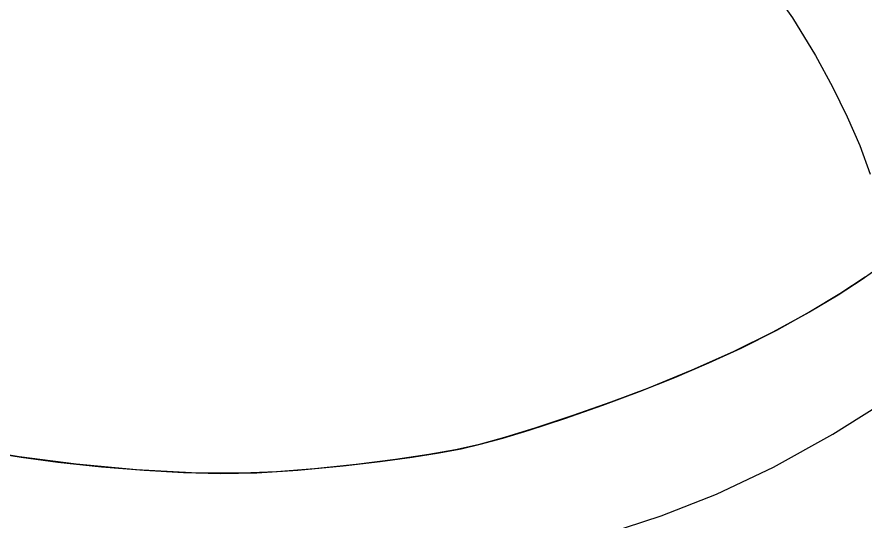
# Model space of a CAD drawing. Extents: x -120222 to -41942, y -19134 to 30932.
# Drawn here: x -97529.3 to -97364.5, y 4126.1 to 4224.1 of the extents above; entities that cross this region are included whole.
import ezdxf

# ---------------------------------------------------------------- set-up
doc = ezdxf.new("R2010")
doc.units = 0
doc.header["$LTSCALE"] = 150
doc.header["$MEASUREMENT"] = 0
doc.layers.get('0').update_dxf_attribs({"linetype": 'CONTINUOUS'})
doc.layers.add('_____', color=7, linetype='CONTINUOUS')

# ---------------------------------------------------------------- blocks, each defined once
blk = doc.blocks.new('____-461')
at = {"color": 1, "linetype": 'Continuous'}
for points in [[(-103799.56, -375.17, 0), (-103804.49, -378.41, 0), (-103810.52, -382.03, 0), (-103817.5, -385.88, 0), (-103825.08, -389.63, 0), (-103833.24, -393.27, 0), (-103841.9, -396.8, 0), (-103849.01, -399.48, 0), (-103856.39, -402.09, 0), (-103863.55, -404.47, 0), (-103869.69, -406.36, 0), (-103874.81, -407.77, 0), (-103879.2, -408.76, 0), (-103884.39, -409.67, 0), (-103890.83, -410.62, 0), (-103898.52, -411.59, 0), (-103906.59, -412.44, 0), (-103913.98, -413.01, 0), (-103920.69, -413.29, 0), (-103930.49, -413.19, 0), (-103941.22, -412.61, 0), (-103952.93, -411.55, 0), (-103963.99, -410.13, 0), (-103974.57, -408.34, 0)], [(-103970.98, -432.91, 0), (-103963.41, -434.16, 0), (-103955.98, -435.2, 0), (-103948.65, -436.05, 0), (-103935.49, -437.08, 0), (-103922.69, -437.45, 0), (-103910.39, -437.19, 0), (-103899.22, -436.38, 0), (-103888.82, -435.01, 0), (-103879.19, -433.09, 0), (-103869.69, -430.73, 0), (-103859.79, -428, 0), (-103849.69, -424.98, 0), (-103839.22, -421.59, 0), (-103828.44, -417.37, 0), (-103817.41, -412.13, 0), (-103805.87, -405.72, 0), (-103794.18, -398.35, 0)], [(-103970.55, -409.08, 0), (-103963.61, -410.19, 0), (-103956.47, -411.14, 0), (-103947.98, -412.04, 0), (-103939.73, -412.71, 0), (-103932.04, -413.13, 0), (-103924.89, -413.31, 0), (-103917.78, -413.2, 0), (-103909.82, -412.72, 0), (-103901, -411.87, 0), (-103893.86, -411.01, 0), (-103887.64, -410.17, 0), (-103882.39, -409.34, 0), (-103878.12, -408.54, 0), (-103874.4, -407.67, 0), (-103870.01, -406.46, 0), (-103864.88, -404.89, 0), (-103857.96, -402.62, 0), (-103850.55, -400.04, 0), (-103843.41, -397.38, 0), (-103836.54, -394.65, 0), (-103829.94, -391.84, 0), (-103823.68, -388.97, 0), (-103816.76, -385.49, 0), (-103810.36, -381.94, 0), (-103804.79, -378.59, 0), (-103800.14, -375.58, 0), (-103796.14, -372.69, 0)], [(-103977.61, -234.27, 0), (-103963.03, -239.58, 0), (-103948.45, -244.89, 0), (-103933.86, -250.2, 0), (-103919.46, -255.54, 0), (-103905.7, -260.99, 0), (-103892.84, -266.45, 0), (-103880.7, -272.04, 0), (-103869.48, -277.82, 0), (-103859.21, -283.79, 0), (-103850.82, -289.25, 0), (-103843.13, -294.73, 0), (-103836.11, -300.2, 0), (-103829.76, -305.66, 0), (-103823.96, -311.45, 0), (-103818.6, -317.82, 0), (-103813.69, -324.77, 0), (-103809.24, -332.11, 0), (-103805.92, -338.18, 0), (-103803.05, -344.01, 0), (-103800.62, -349.6, 0), (-103798.56, -355.18, 0)]]:
    blk.add_polyline3d(points, dxfattribs=at)

msp = doc.modelspace()

# ---------------------------------------------------------------- block references
at = {"layer": '_____', "color": 0}
msp.add_blockref('____-461', (6435.10495, 4548.69799), dxfattribs=at)

doc.saveas('drawing.dxf')
